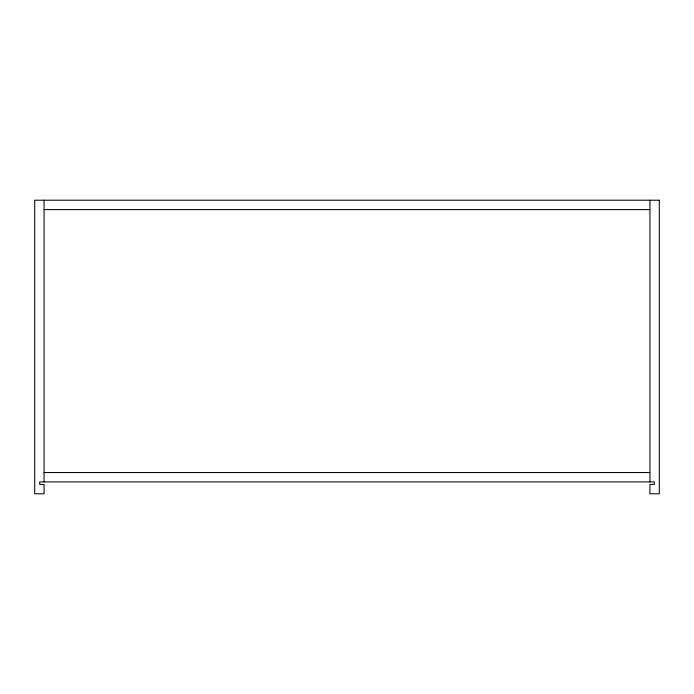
<?xml version="1.0" encoding="UTF-8"?>
<svg xmlns="http://www.w3.org/2000/svg" width="694" height="694" viewBox="0 0 694 694"><rect width="100%" height="100%" fill="white"/><g stroke="black" fill="none" stroke-linecap="round" stroke-linejoin="round"><path stroke-width="1.04" d="M44.069 209.588L649.931 209.588M44.069 472.545L649.931 472.545M649.931 200.219L649.931 481.914M44.069 200.219L44.069 481.914M659.3 200.219L34.7 200.219L34.7 493.781L44.069 493.781L44.069 484.412L39.697 484.412L39.697 481.914L654.303 481.914L654.303 484.412L649.931 484.412L649.931 493.781L659.3 493.781L659.3 200.219"/></g></svg>
